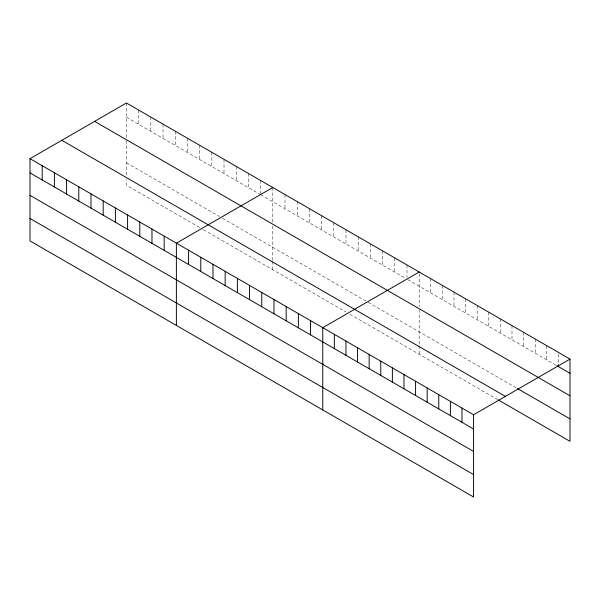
<?xml version="1.0" encoding="UTF-8"?>
<svg xmlns="http://www.w3.org/2000/svg" width="600" height="600" viewBox="0 0 600 600"><rect width="100%" height="100%" fill="white"/><g stroke="black" fill="none" stroke-linecap="round" stroke-linejoin="round"><path stroke-width="0.45" stroke-dasharray="3 2.25" d="M126.427 102.998L126.427 137.797M126.427 117.225L259.845 194.257M260.603 194.7L405.457 278.325M407.745 279.645L556.08 365.288M126.427 162.795L219.435 216.495M222.487 218.257L367.343 301.89M368.108 302.325L516.638 388.08M199.612 227.498L126.427 185.243L126.427 179.625M203.43 229.695L345.998 312.007M349.808 314.205L497.303 399.36M558.398 354.173L558.398 364.845M546.795 345.697L546.795 359.925M535.2 339L535.2 353.228M523.597 332.303L523.597 346.53M511.995 325.597L511.995 339.832M500.393 318.9L500.393 333.135M488.79 312.202L488.79 326.438M477.188 305.505L477.188 319.74M465.592 298.808L465.592 313.043M453.99 292.11L453.99 306.345M442.388 285.413L442.388 299.647M430.785 278.715L430.785 292.95M419.183 273.795L419.183 306.825M419.183 309.585L419.183 344.91M419.183 345.847L419.183 354.263M406.987 264.975L406.987 277.433M394.785 257.933L394.785 272.168M382.59 250.89L382.59 265.125M370.388 243.847L370.388 258.082M358.192 236.805L358.192 251.04M345.998 229.763L345.998 243.998M333.795 222.72L333.795 236.955M321.6 215.678L321.6 229.913M309.397 208.635L309.397 222.87M297.202 201.593L297.202 215.827M285 194.55L285 208.785M272.805 187.507L272.805 222.315M272.805 225.96L272.805 260.4M272.805 261.337L272.805 269.752M260.603 180.465L260.603 193.808M248.407 173.422L248.407 187.65M236.212 166.38L236.212 180.608M224.01 159.337L224.01 173.565M211.815 152.295L211.815 166.523M199.612 145.252L199.612 159.48M187.417 138.21L187.417 152.438M175.215 131.167L175.215 145.395M163.02 124.125L163.02 138.352M150.817 117.083L150.817 131.31M138.623 110.04L138.623 124.267M126.427 140.558L126.427 175.89"/><path stroke-width="0.9" d="M30 158.663L473.572 414.757L473.572 497.002L30 240.907L30 158.663L126.427 102.998L570 359.093L570 441.338L498.075 399.81M272.805 187.507L176.377 243.18L176.377 325.418M419.183 272.017L322.763 327.69L322.763 409.935M473.572 414.757L570 359.093M556.852 365.73L570 373.32M94.605 121.365L570 395.768M517.41 388.53L570 418.89M61.823 140.295L505.395 396.39M30 172.898L473.572 428.993M30 195.345L473.572 451.44M30 218.468L473.572 474.562M558.398 364.845L558.398 366.623M461.978 408.06L461.978 422.295M450.375 401.362L450.375 415.597M438.772 394.665L438.772 408.9M427.17 387.967L427.17 402.202M415.567 381.27L415.567 395.505M403.965 374.572L403.965 388.808M392.37 367.875L392.37 382.11M380.767 361.178L380.767 375.413M369.165 354.48L369.165 368.715M357.562 347.782L357.562 362.017M345.96 341.085L345.96 355.32M334.358 334.388L334.358 348.615M310.56 320.647L310.56 334.875M298.365 313.605L298.365 327.832M286.163 306.562L286.163 320.79M273.968 299.52L273.968 313.748M261.765 292.478L261.765 306.705M249.57 285.435L249.57 299.663M237.375 278.392L237.375 292.62M225.173 271.35L225.173 285.577M212.978 264.308L212.978 278.535M200.775 257.265L200.775 271.493M188.58 250.222L188.58 264.45M164.183 236.138L164.183 250.365M151.98 229.087L151.98 243.322M139.785 222.045L139.785 236.28M127.59 215.002L127.59 229.237M115.387 207.96L115.387 222.195M103.192 200.917L103.192 215.153M90.99 193.875L90.99 208.11M78.795 186.833L78.795 201.067M66.593 179.79L66.593 194.025M54.398 172.748L54.398 186.983M42.195 165.705L42.195 179.94"/></g></svg>
